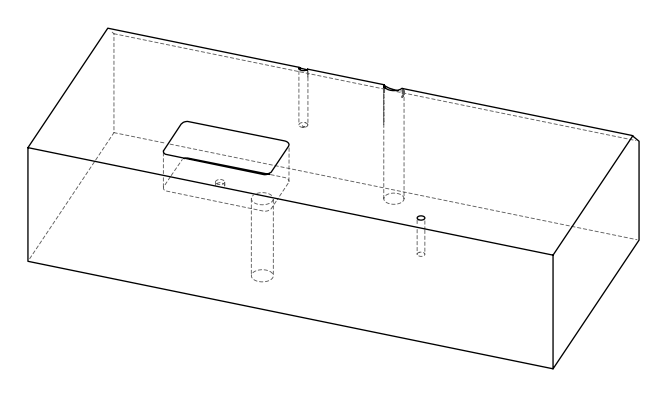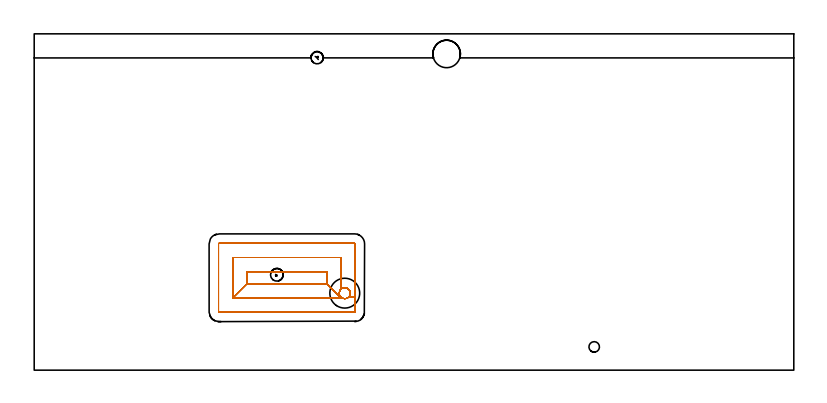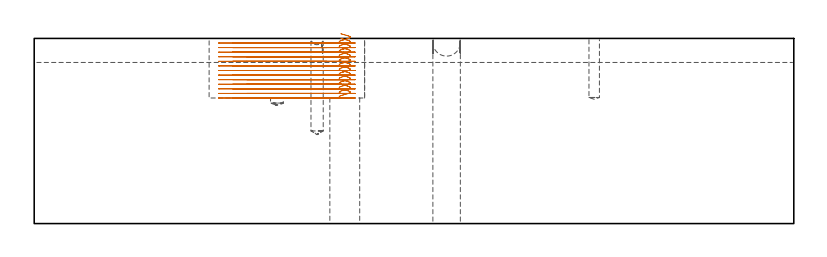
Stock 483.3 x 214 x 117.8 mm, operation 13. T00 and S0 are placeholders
(PLAN: 13 operations, 9 tool changes, 42.2 min)
(1 SPOT_DRILL | STEP1HOLE | NXT0321_9005460120000 | 0.05 min | 182 mm3)
(2 SPOT_DRILL_1 | STEP1POCKET | NXT0321_9005460120000 | 0.03 min | 0 mm3)
(3 SPOT_DRILL_2 | STEP1POCKET_1 | NXT0321_9005460120000 | 0.03 min | 0 mm3)
(4 SPOT_DRILL_3 | STEP1POCKET_2 | NXT0321_9005460120000 | 0.04 min | 4150 mm3)
(5 DRILL_BLIND_HOLE_INTO_CENTER | STEP1HOLE | NXT0301_038 | 0.05 min | 244 mm3)
(6 GUN_DRILL_THROUGH_HOLE | STEP1HOLE | UGT0307_003 | 0.6 min | 4143 mm3)
(7 SPADE_DRILL_TO_ENLARGE_THROUGH_HOLE | STEP1HOLE | UGT0306_008 | 0.5 min | 23699 mm3)
(8 INDEXABLE_INSERT_DRILL_THROUGH_HOLE_FROM_SOLID | STEP1HOLE_1 | NXT0302_009 | 0.34 min | 33330 mm3)
(9 DRILL_BLIND_HOLE_INTO_CENTER_1 | STEP1POCKET | UGT0301_197 | 0.25 min | 2824 mm3)
(10 DRILL_BLIND_HOLE_INTO_CENTER_2 | STEP1POCKET_1 | NXT0301_038 | 0.16 min | 1317 mm3)
(11 DRILL_BLIND_HOLE_INTO_CENTER_3 | STEP1POCKET_2 | NXT0301_052 | 0.04 min | 220 mm3)
(12 AREA_MILL | FG_CHAMFER_SURFACE | UGT0205_001 | 23.31 min | 55731 mm3)
(13 MILL_RECTANGULAR_POCKET | POCKET_RECTANGULAR_STRAIGHT | NXT0201_011 | Follow Part, ap 3, ae 75% | 16.77 min | 193057 mm3)
(TOOL NXT0321_9005460120000 | NC Spot Drill, 142deg, 12mm, Carbide, Uncoated | D12 PA142 FL30 Z2)
(TOOL NXT0301_038 | Carbide Drill 6.7mm [860.1-0670-034A1-MM 2214] | D6.7 PA140 FL53 Z2)
(TOOL UGT0307_003 | Gun Drill 7 mm | D7 PA130 FL24 Z1)
(TOOL UGT0306_008 | Spade Drill 17.5mm | D17.5 PA132 FL10 Z2)
(TOOL NXT0302_009 | Index. Insert Drill 19mm [880-D1900L25-05] | D19 PA176 FL95 Z2)
(TOOL UGT0301_197 | Twist Drill 7.8 mm | D7.8 PA118 FL73 Z2)
(TOOL NXT0301_052 | Carbide Drill 8.1mm [860.1-0810-024A1-MM 2214] | D8.1 PA140 FL47 Z2)
(TOOL UGT0205_001 | Chamfer Mill 20 x 3 x 45 deg. | D20 FL50 Z2)
(TOOL NXT0201_011 | ENDMILL 12mm [2P460-1200-NA 1630] | D12 FL38 Z6)
(OP 13 MILL_RECTANGULAR_POCKET)
G17 G21 G94 G90
T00 M6
G54
G17 G0 G90 X195.113 Y51.449 S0 M3
G43 Z127.8 H1
Z120.8
G94 G1 X195.301 Y51.623 Z120.731 F250.
X195.74 Y51.959 Z120.583
X196.241 Y52.227 Z120.431
X196.926 Y52.432 Z120.239
X197.639 Y52.497 Z120.047
X198.35 Y52.417 Z119.856
X199.03 Y52.197 Z119.664
X199.265 Y52.072 Z119.593
X199.476 Y51.952 Z119.528
X199.707 Y51.795 Z119.453
X200.175 Y51.362 Z119.282
X200.566 Y50.858 Z119.111
X200.703 Y50.611 Z119.035
X200.824 Y50.37 Z118.963
X200.994 Y49.851 Z118.817
X201.084 Y49.313 Z118.671
X201.093 Y48.768 Z118.525
X201.058 Y48.501 Z118.452
X201.033 Y48.319 Z118.403
X200.991 Y48.14 Z118.354
X200.919 Y47.878 Z118.281
X200.686 Y47.353 Z118.127
X200.375 Y46.871 Z117.974
X199.993 Y46.443 Z117.82
X199.777 Y46.263 Z117.745
X199.565 Y46.1 Z117.673
X198.974 Y45.784 Z117.493
X198.335 Y45.584 Z117.314
X197.67 Y45.505 Z117.134
X197.002 Y45.552 Z116.955
X196.741 Y45.615 Z116.883
X196.485 Y45.681 Z116.812
X195.89 Y45.947 Z116.638
X195.354 Y46.318 Z116.463
X194.896 Y46.781 Z116.288
X194.531 Y47.321 Z116.114
X194.273 Y47.919 Z115.939
X194.129 Y48.554 Z115.765
X194.105 Y49.206 Z115.59
X194.14 Y49.468 Z115.519
X194.176 Y49.731 Z115.448
X194.357 Y50.316 Z115.284
X194.637 Y50.861 Z115.12
X195.008 Y51.349 Z114.956
X195.2 Y51.531 Z114.885
Y71.7 F500.
X126.3
Y45.9
X135.3 Y54.9
X186.2
Y62.7
X135.3
Y54.9
X126.3 Y45.9
X195.2
Y46.469
G3 X196.741 Y45.615 R3.505
X199.784 Y46.269 R3.582
X200.006 Y46.469 R3.705
G1 X204.2
Y80.4
G3 X203.9 Y80.7 R0.3
G1 X117.6
G3 X117.3 Y80.4 R0.3
G1 Y37.2
G3 X117.6 Y36.9 R0.3
G1 X203.9
G3 X204.2 Y37.2 R0.3
G1 Y46.469
Y47.469
G0 X195.114 Y51.449 Z117.885
G1 X195.301 Y51.623 Z117.816 F250.
X195.74 Y51.959 Z117.668
X195.967 Y52.099 Z117.596
X196.553 Y52.339 Z117.427
X197.172 Y52.471 Z117.257
X197.804 Y52.491 Z117.088
X198.431 Y52.399 Z116.918
X199.03 Y52.197 Z116.749
X199.588 Y51.876 Z116.576
X199.694 Y51.793 Z116.54
X199.914 Y51.621 Z116.465
X200.265 Y51.259 Z116.33
X200.568 Y50.855 Z116.195
X200.703 Y50.611 Z116.12
X200.824 Y50.37 Z116.048
X201.021 Y49.732 Z115.869
X201.098 Y49.069 Z115.69
X201.053 Y48.403 Z115.511
X200.991 Y48.14 Z115.439
X200.919 Y47.878 Z115.366
X200.686 Y47.353 Z115.212
X200.375 Y46.871 Z115.058
X199.993 Y46.443 Z114.905
X199.784 Y46.269 Z114.832
X199.572 Y46.104 Z114.76
X198.98 Y45.786 Z114.58
X198.339 Y45.584 Z114.4
X197.672 Y45.505 Z114.22
X197.002 Y45.552 Z114.04
X196.741 Y45.615 Z113.968
X196.485 Y45.681 Z113.897
X195.89 Y45.947 Z113.722
X195.354 Y46.318 Z113.548
X194.896 Y46.781 Z113.373
X194.531 Y47.321 Z113.198
X194.273 Y47.919 Z113.024
X194.129 Y48.554 Z112.849
X194.105 Y49.206 Z112.675
X194.14 Y49.468 Z112.604
X194.176 Y49.731 Z112.533
X194.357 Y50.316 Z112.368
X194.637 Y50.861 Z112.204
X195.008 Y51.349 Z112.04
X195.2 Y51.531 Z111.969
Y71.7 F500.
X126.3
Y45.9
X135.3 Y54.9
X186.2
Y62.7
X135.3
Y54.9
X126.3 Y45.9
X195.2
Y46.469
G3 X196.741 Y45.615 R3.505
X199.784 Y46.269 R3.582
X200.006 Y46.469 R3.705
G1 X204.2
Y80.4
G3 X203.9 Y80.7 R0.3
G1 X117.6
G3 X117.3 Y80.4 R0.3
G1 Y37.2
G3 X117.6 Y36.9 R0.3
G1 X203.9
G3 X204.2 Y37.2 R0.3
G1 Y46.469
Y47.469
G0 X195.113 Y51.449 Z114.969
G1 X195.303 Y51.625 Z114.9 F250.
X195.74 Y51.959 Z114.752
X195.967 Y52.099 Z114.681
X196.553 Y52.339 Z114.511
X197.172 Y52.471 Z114.342
X197.804 Y52.491 Z114.172
X198.431 Y52.399 Z114.003
X199.03 Y52.197 Z113.833
X199.265 Y52.072 Z113.762
X199.476 Y51.951 Z113.697
X199.708 Y51.795 Z113.622
X200.176 Y51.36 Z113.45
X200.568 Y50.855 Z113.279
X200.703 Y50.611 Z113.204
X200.824 Y50.37 Z113.132
X201.021 Y49.732 Z112.953
X201.098 Y49.069 Z112.774
X201.053 Y48.403 Z112.595
X200.991 Y48.14 Z112.523
X200.919 Y47.878 Z112.45
X200.686 Y47.353 Z112.297
X200.375 Y46.871 Z112.143
X199.993 Y46.443 Z111.989
X199.784 Y46.269 Z111.916
X199.572 Y46.104 Z111.844
X198.98 Y45.786 Z111.664
X198.339 Y45.584 Z111.484
X197.672 Y45.505 Z111.304
X197.002 Y45.552 Z111.124
X196.741 Y45.615 Z111.052
X196.485 Y45.681 Z110.981
X195.89 Y45.947 Z110.807
X195.354 Y46.318 Z110.632
X194.896 Y46.781 Z110.458
X194.531 Y47.321 Z110.283
X194.273 Y47.919 Z110.108
X194.129 Y48.554 Z109.934
X194.105 Y49.206 Z109.759
X194.14 Y49.468 Z109.688
X194.176 Y49.731 Z109.617
X194.358 Y50.316 Z109.453
X194.638 Y50.86 Z109.289
X195.008 Y51.348 Z109.125
X195.2 Y51.531 Z109.054
Y71.7 F500.
X126.3
Y45.9
X135.3 Y54.9
X186.2
Y62.7
X135.3
Y54.9
X126.3 Y45.9
X195.2
Y46.469
G3 X196.741 Y45.615 R3.505
X199.784 Y46.269 R3.582
X200.005 Y46.469 R3.71
G1 X204.2
Y80.4
G3 X203.9 Y80.7 R0.3
G1 X117.6
G3 X117.3 Y80.4 R0.3
G1 Y37.2
G3 X117.6 Y36.9 R0.3
G1 X203.9
G3 X204.2 Y37.2 R0.3
G1 Y46.469
Y47.469
G0 X195.113 Y51.449 Z112.054
G1 X195.303 Y51.625 Z111.984 F250.
X195.74 Y51.959 Z111.837
X195.967 Y52.099 Z111.765
X196.553 Y52.339 Z111.596
X197.172 Y52.471 Z111.426
X197.804 Y52.491 Z111.257
X198.431 Y52.399 Z111.087
X199.03 Y52.197 Z110.918
X199.265 Y52.072 Z110.846
X199.477 Y51.951 Z110.781
X199.708 Y51.795 Z110.706
X200.177 Y51.361 Z110.535
X200.568 Y50.855 Z110.364
X200.703 Y50.611 Z110.289
X200.824 Y50.37 Z110.217
X201.021 Y49.732 Z110.038
X201.098 Y49.069 Z109.859
X201.053 Y48.403 Z109.68
X200.991 Y48.14 Z109.608
X200.919 Y47.878 Z109.535
X200.686 Y47.353 Z109.381
X200.375 Y46.871 Z109.227
X199.993 Y46.443 Z109.074
X199.784 Y46.269 Z109.001
X199.572 Y46.104 Z108.929
X198.98 Y45.786 Z108.749
X198.339 Y45.584 Z108.569
X197.672 Y45.505 Z108.389
X197.002 Y45.552 Z108.209
X196.741 Y45.615 Z108.137
X196.485 Y45.681 Z108.066
X195.89 Y45.947 Z107.891
X195.354 Y46.318 Z107.717
X194.896 Y46.781 Z107.542
X194.532 Y47.321 Z107.368
X194.273 Y47.919 Z107.193
X194.129 Y48.554 Z107.018
X194.105 Y49.205 Z106.844
X194.14 Y49.468 Z106.773
X194.176 Y49.731 Z106.702
X194.358 Y50.316 Z106.538
X194.638 Y50.86 Z106.374
X195.008 Y51.348 Z106.209
X195.2 Y51.531 Z106.138
Y71.7 F500.
X126.3
Y45.9
X195.2
X186.2 Y54.9
Y62.7
X135.3
Y54.9
X186.2
X195.2 Y45.9
Y46.469
G3 X196.741 Y45.615 R3.506
X199.784 Y46.269 R3.582
X200.006 Y46.469 R3.71
G1 X204.2
Y80.4
G3 X203.9 Y80.7 R0.3
G1 X117.6
G3 X117.3 Y80.4 R0.3
G1 Y37.2
G3 X117.6 Y36.9 R0.3
G1 X203.9
G3 X204.2 Y37.2 R0.3
G1 Y46.469
Y47.469
G0 X195.113 Y51.449 Z109.138
G1 X195.301 Y51.623 Z109.07 F250.
X195.74 Y51.959 Z108.922
X195.967 Y52.099 Z108.85
X196.553 Y52.339 Z108.681
X197.172 Y52.471 Z108.511
X197.804 Y52.491 Z108.341
X198.431 Y52.399 Z108.172
X199.03 Y52.197 Z108.002
X199.265 Y52.072 Z107.931
X199.476 Y51.952 Z107.866
X199.707 Y51.795 Z107.791
X200.176 Y51.361 Z107.62
X200.568 Y50.855 Z107.448
X200.703 Y50.611 Z107.374
X200.824 Y50.37 Z107.301
X201.021 Y49.732 Z107.123
X201.098 Y49.069 Z106.944
X201.053 Y48.403 Z106.765
X200.991 Y48.14 Z106.692
X200.919 Y47.878 Z106.619
X200.686 Y47.353 Z106.466
X200.375 Y46.871 Z106.312
X199.993 Y46.443 Z106.158
X199.784 Y46.269 Z106.085
X199.572 Y46.104 Z106.013
X198.98 Y45.786 Z105.833
X198.339 Y45.584 Z105.653
X197.672 Y45.505 Z105.473
X197.002 Y45.552 Z105.293
X196.741 Y45.615 Z105.221
X196.485 Y45.681 Z105.15
X195.89 Y45.947 Z104.976
X195.354 Y46.318 Z104.801
X194.896 Y46.781 Z104.627
X194.532 Y47.321 Z104.452
X194.273 Y47.919 Z104.278
X194.129 Y48.554 Z104.103
X194.105 Y49.205 Z103.929
X194.14 Y49.468 Z103.858
X194.176 Y49.731 Z103.786
X194.357 Y50.316 Z103.622
X194.637 Y50.861 Z103.458
X195.008 Y51.349 Z103.294
X195.2 Y51.531 Z103.223
Y71.7 F500.
X126.3
Y45.9
X135.3 Y54.9
X186.2
Y62.7
X135.3
Y54.9
X126.3 Y45.9
X195.2
Y46.469
G3 X196.741 Y45.615 R3.506
X199.784 Y46.269 R3.582
X200.006 Y46.469 R3.705
G1 X204.2
Y80.4
G3 X203.9 Y80.7 R0.3
G1 X117.6
G3 X117.3 Y80.4 R0.3
G1 Y37.2
G3 X117.6 Y36.9 R0.3
G1 X203.9
G3 X204.2 Y37.2 R0.3
G1 Y46.469
Y47.469
G0 X195.114 Y51.449 Z106.223
G1 X195.301 Y51.623 Z106.155 F250.
X195.74 Y51.959 Z106.006
X195.967 Y52.099 Z105.935
X196.553 Y52.339 Z105.765
X197.172 Y52.471 Z105.596
X197.804 Y52.491 Z105.426
X198.431 Y52.399 Z105.257
X199.03 Y52.197 Z105.087
X199.265 Y52.072 Z105.016
X199.476 Y51.952 Z104.951
X199.929 Y51.608 Z104.798
X200.272 Y51.252 Z104.666
X200.568 Y50.855 Z104.533
X200.703 Y50.611 Z104.458
X200.824 Y50.37 Z104.386
X201.021 Y49.732 Z104.207
X201.098 Y49.069 Z104.028
X201.053 Y48.403 Z103.849
X200.991 Y48.14 Z103.777
X200.919 Y47.878 Z103.704
X200.686 Y47.353 Z103.55
X200.375 Y46.871 Z103.397
X199.993 Y46.443 Z103.243
X199.784 Y46.269 Z103.17
X199.572 Y46.104 Z103.098
X198.98 Y45.786 Z102.918
X198.339 Y45.584 Z102.738
X197.672 Y45.505 Z102.558
X197.002 Y45.552 Z102.378
X196.741 Y45.615 Z102.306
X196.485 Y45.681 Z102.235
X195.89 Y45.947 Z102.061
X195.354 Y46.318 Z101.886
X194.896 Y46.781 Z101.711
X194.531 Y47.321 Z101.537
X194.273 Y47.919 Z101.362
X194.129 Y48.554 Z101.188
X194.105 Y49.206 Z101.013
X194.14 Y49.468 Z100.942
X194.176 Y49.731 Z100.871
X194.357 Y50.316 Z100.707
X194.637 Y50.861 Z100.543
X195.008 Y51.349 Z100.379
X195.2 Y51.531 Z100.308
Y71.7 F500.
X126.3
Y45.9
X135.3 Y54.9
X186.2
Y62.7
X135.3
Y54.9
X126.3 Y45.9
X195.2
Y46.469
G3 X196.741 Y45.615 R3.505
X199.784 Y46.269 R3.582
X200.006 Y46.469 R3.705
G1 X204.2
Y80.4
G3 X203.9 Y80.7 R0.3
G1 X117.6
G3 X117.3 Y80.4 R0.3
G1 Y37.2
G3 X117.6 Y36.9 R0.3
G1 X203.9
G3 X204.2 Y37.2 R0.3
G1 Y46.469
Y47.469
G0 X195.114 Y51.449 Z103.308
G1 X195.301 Y51.623 Z103.239 F250.
X195.74 Y51.959 Z103.091
X195.967 Y52.099 Z103.02
X196.553 Y52.339 Z102.85
X197.172 Y52.471 Z102.68
X197.804 Y52.491 Z102.511
X198.431 Y52.399 Z102.341
X199.03 Y52.197 Z102.172
X199.265 Y52.072 Z102.1
X199.476 Y51.951 Z102.035
X199.707 Y51.795 Z101.96
X200.176 Y51.361 Z101.789
X200.568 Y50.855 Z101.618
X200.703 Y50.611 Z101.543
X200.824 Y50.37 Z101.471
X201.021 Y49.732 Z101.292
X201.098 Y49.069 Z101.113
X201.053 Y48.403 Z100.934
X200.991 Y48.14 Z100.862
X200.919 Y47.878 Z100.789
X200.686 Y47.353 Z100.635
X200.375 Y46.871 Z100.481
X199.993 Y46.443 Z100.328
X199.784 Y46.269 Z100.255
X199.572 Y46.104 Z100.183
X198.98 Y45.786 Z100.003
X198.339 Y45.584 Z99.823
X197.672 Y45.505 Z99.643
X197.002 Y45.552 Z99.463
X196.741 Y45.615 Z99.391
X196.485 Y45.681 Z99.32
X195.89 Y45.947 Z99.145
X195.354 Y46.318 Z98.971
X194.896 Y46.781 Z98.796
X194.531 Y47.321 Z98.622
X194.273 Y47.919 Z98.447
X194.129 Y48.554 Z98.272
X194.105 Y49.206 Z98.098
X194.14 Y49.468 Z98.027
X194.176 Y49.731 Z97.956
X194.357 Y50.316 Z97.792
X194.637 Y50.861 Z97.627
X195.008 Y51.349 Z97.463
X195.2 Y51.531 Z97.392
Y71.7 F500.
X126.3
Y45.9
X195.2
X186.2 Y54.9
Y62.7
X135.3
Y54.9
X186.2
X195.2 Y45.9
Y46.469
G3 X196.741 Y45.615 R3.505
X199.784 Y46.269 R3.582
X200.006 Y46.469 R3.705
G1 X204.2
Y80.4
G3 X203.9 Y80.7 R0.3
G1 X117.6
G3 X117.3 Y80.4 R0.3
G1 Y37.2
G3 X117.6 Y36.9 R0.3
G1 X203.9
G3 X204.2 Y37.2 R0.3
G1 Y46.469
Y47.469
G0 X195.114 Y51.449 Z100.392
G1 X195.304 Y51.626 Z100.323 F250.
X195.74 Y51.959 Z100.176
X195.967 Y52.099 Z100.104
X196.553 Y52.339 Z99.935
X197.172 Y52.471 Z99.765
X197.804 Y52.491 Z99.595
X198.431 Y52.399 Z99.426
X199.03 Y52.197 Z99.256
X199.265 Y52.072 Z99.185
X199.476 Y51.951 Z99.12
X199.707 Y51.795 Z99.045
X200.029 Y51.513 Z98.931
X200.213 Y51.305 Z98.856
X200.398 Y51.096 Z98.781
X200.568 Y50.855 Z98.702
X200.703 Y50.611 Z98.628
X200.824 Y50.37 Z98.555
X201.021 Y49.732 Z98.376
X201.098 Y49.069 Z98.198
X201.053 Y48.403 Z98.019
X200.991 Y48.14 Z97.946
X200.919 Y47.878 Z97.873
X200.686 Y47.353 Z97.72
X200.375 Y46.871 Z97.566
X199.993 Y46.443 Z97.412
X199.784 Y46.269 Z97.339
X199.572 Y46.104 Z97.267
X198.98 Y45.786 Z97.087
X198.339 Y45.584 Z96.907
X197.672 Y45.505 Z96.727
X197.002 Y45.552 Z96.547
X196.741 Y45.615 Z96.475
X196.485 Y45.681 Z96.404
X195.89 Y45.947 Z96.23
X195.354 Y46.318 Z96.055
X194.896 Y46.781 Z95.881
X194.531 Y47.321 Z95.706
X194.273 Y47.919 Z95.531
X194.129 Y48.554 Z95.357
X194.105 Y49.206 Z95.182
X194.14 Y49.468 Z95.111
X194.176 Y49.731 Z95.04
X194.358 Y50.316 Z94.876
X194.638 Y50.86 Z94.712
X195.008 Y51.348 Z94.548
X195.2 Y51.531 Z94.477
Y71.7 F500.
X126.3
Y45.9
X195.2
X186.2 Y54.9
Y62.7
X135.3
Y54.9
X186.2
X195.2 Y45.9
Y46.469
G3 X196.741 Y45.615 R3.505
X199.784 Y46.269 R3.582
X200.006 Y46.469 R3.705
G1 X204.2
Y80.4
G3 X203.9 Y80.7 R0.3
G1 X117.6
G3 X117.3 Y80.4 R0.3
G1 Y37.2
G3 X117.6 Y36.9 R0.3
G1 X203.9
G3 X204.2 Y37.2 R0.3
G1 Y46.469
Y47.469
G0 X195.113 Y51.449 Z97.477
G1 X195.304 Y51.626 Z97.407 F250.
X195.74 Y51.959 Z97.26
X195.967 Y52.099 Z97.189
X196.553 Y52.339 Z97.019
X197.172 Y52.471 Z96.849
X197.804 Y52.491 Z96.68
X198.431 Y52.399 Z96.51
X199.03 Y52.197 Z96.341
X199.265 Y52.072 Z96.269
X199.477 Y51.951 Z96.204
X199.708 Y51.795 Z96.129
X200.177 Y51.361 Z95.958
X200.568 Y50.855 Z95.787
X200.703 Y50.611 Z95.712
X200.824 Y50.37 Z95.64
X201.021 Y49.732 Z95.461
X201.098 Y49.069 Z95.282
X201.053 Y48.403 Z95.103
X200.991 Y48.14 Z95.031
X200.919 Y47.878 Z94.958
X200.686 Y47.353 Z94.804
X200.375 Y46.871 Z94.65
X199.993 Y46.443 Z94.497
X199.784 Y46.269 Z94.424
X199.572 Y46.104 Z94.352
X198.98 Y45.786 Z94.172
X198.339 Y45.584 Z93.992
X197.672 Y45.505 Z93.812
X197.002 Y45.552 Z93.632
X196.741 Y45.615 Z93.56
X196.485 Y45.681 Z93.489
X195.89 Y45.947 Z93.314
X195.354 Y46.318 Z93.14
X194.896 Y46.781 Z92.965
X194.532 Y47.321 Z92.791
X194.273 Y47.919 Z92.616
X194.129 Y48.554 Z92.441
X194.105 Y49.205 Z92.267
X194.14 Y49.468 Z92.196
X194.176 Y49.731 Z92.125
X194.358 Y50.316 Z91.961
X194.638 Y50.86 Z91.797
X195.008 Y51.348 Z91.633
X195.2 Y51.531 Z91.562
Y71.7 F500.
X126.3
Y45.9
X195.2
X186.2 Y54.9
Y62.7
X135.3
Y54.9
X186.2
X195.2 Y45.9
Y46.469
G3 X196.741 Y45.615 R3.505
X199.784 Y46.269 R3.582
X200.006 Y46.469 R3.705
G1 X204.2
Y80.4
G3 X203.9 Y80.7 R0.3
G1 X117.6
G3 X117.3 Y80.4 R0.3
G1 Y37.2
G3 X117.6 Y36.9 R0.3
G1 X203.9
G3 X204.2 Y37.2 R0.3
G1 Y46.469
Y47.469
G0 X195.113 Y51.449 Z94.562
G1 X195.301 Y51.623 Z94.493 F250.
X195.74 Y51.959 Z94.345
X195.967 Y52.099 Z94.273
X196.553 Y52.339 Z94.104
X197.172 Y52.471 Z93.934
X197.804 Y52.491 Z93.765
X198.431 Y52.399 Z93.595
X199.03 Y52.197 Z93.425
X199.265 Y52.072 Z93.354
X199.476 Y51.952 Z93.289
X199.707 Y51.796 Z93.214
X200.176 Y51.361 Z93.043
X200.568 Y50.855 Z92.872
X200.703 Y50.611 Z92.797
X200.824 Y50.37 Z92.725
X201.021 Y49.732 Z92.546
X201.098 Y49.069 Z92.367
X201.053 Y48.403 Z92.188
X200.991 Y48.14 Z92.116
X200.919 Y47.878 Z92.043
X200.686 Y47.353 Z91.889
X200.375 Y46.871 Z91.735
X199.993 Y46.443 Z91.581
X199.784 Y46.269 Z91.508
X199.572 Y46.104 Z91.437
X198.98 Y45.786 Z91.257
X198.339 Y45.584 Z91.077
X197.672 Y45.505 Z90.896
X197.002 Y45.552 Z90.716
X196.741 Y45.615 Z90.645
X196.485 Y45.681 Z90.574
X195.89 Y45.947 Z90.399
X195.354 Y46.318 Z90.225
X194.896 Y46.781 Z90.05
X194.532 Y47.321 Z89.875
X194.273 Y47.919 Z89.701
X194.129 Y48.554 Z89.526
X194.105 Y49.205 Z89.352
X194.14 Y49.468 Z89.281
X194.176 Y49.731 Z89.21
X194.357 Y50.316 Z89.045
X194.637 Y50.861 Z88.881
X195.008 Y51.349 Z88.717
X195.2 Y51.531 Z88.646
Y71.7 F500.
X126.3
Y45.9
X195.2
X186.2 Y54.9
Y62.7
X135.3
Y54.9
X186.2
X195.2 Y45.9
Y46.469
G3 X196.741 Y45.615 R3.505
X199.784 Y46.269 R3.582
X200.006 Y46.469 R3.705
G1 X204.2
Y80.4
G3 X203.9 Y80.7 R0.3
G1 X117.6
G3 X117.3 Y80.4 R0.3
G1 Y37.2
G3 X117.6 Y36.9 R0.3
G1 X203.9
G3 X204.2 Y37.2 R0.3
G1 Y46.469
Y47.469
G0 X195.114 Y51.449 Z91.646
G1 X195.301 Y51.623 Z91.578 F250.
X195.74 Y51.959 Z91.429
X195.967 Y52.099 Z91.358
X196.553 Y52.339 Z91.188
X197.172 Y52.471 Z91.019
X197.804 Y52.491 Z90.849
X198.431 Y52.399 Z90.68
X199.03 Y52.197 Z90.51
X199.265 Y52.072 Z90.439
X199.476 Y51.952 Z90.374
X199.927 Y51.609 Z90.222
X200.272 Y51.252 Z90.089
X200.568 Y50.855 Z89.956
X200.703 Y50.611 Z89.882
X200.824 Y50.37 Z89.809
X201.021 Y49.732 Z89.63
X201.098 Y49.069 Z89.451
X201.053 Y48.403 Z89.273
X200.991 Y48.14 Z89.2
X200.919 Y47.878 Z89.127
X200.686 Y47.353 Z88.974
X200.375 Y46.871 Z88.82
X199.993 Y46.443 Z88.666
X199.784 Y46.269 Z88.593
X199.572 Y46.104 Z88.521
X198.98 Y45.786 Z88.341
X198.339 Y45.584 Z88.161
X197.672 Y45.505 Z87.981
X197.002 Y45.552 Z87.801
X196.741 Y45.615 Z87.729
X196.485 Y45.681 Z87.658
X195.89 Y45.947 Z87.484
X195.354 Y46.318 Z87.309
X194.896 Y46.781 Z87.135
X194.531 Y47.321 Z86.96
X194.273 Y47.919 Z86.785
X194.129 Y48.554 Z86.611
X194.105 Y49.206 Z86.436
X194.14 Y49.468 Z86.365
X194.176 Y49.731 Z86.294
X194.357 Y50.316 Z86.13
X194.637 Y50.861 Z85.966
X195.008 Y51.349 Z85.802
X195.2 Y51.531 Z85.731
Y71.7 F500.
X126.3
Y45.9
X195.2
X186.2 Y54.9
Y62.7
X135.3
Y54.9
X186.2
X195.2 Y45.9
Y46.469
G3 X196.741 Y45.615 R3.505
X199.784 Y46.269 R3.582
X200.006 Y46.469 R3.705
G1 X204.2
Y80.4
G3 X203.9 Y80.7 R0.3
G1 X117.6
G3 X117.3 Y80.4 R0.3
G1 Y37.2
G3 X117.6 Y36.9 R0.3
G1 X203.9
G3 X204.2 Y37.2 R0.3
G1 Y46.469
Y47.469
G0 X195.114 Y51.449 Z88.731
G1 X195.301 Y51.623 Z88.662 F250.
X195.74 Y51.959 Z88.514
X195.967 Y52.099 Z88.443
X196.553 Y52.339 Z88.273
X197.172 Y52.471 Z88.103
X197.804 Y52.491 Z87.934
X198.431 Y52.399 Z87.764
X199.03 Y52.197 Z87.595
X199.265 Y52.072 Z87.523
X199.476 Y51.951 Z87.458
X199.936 Y51.601 Z87.303
X200.275 Y51.248 Z87.172
X200.568 Y50.855 Z87.041
X200.703 Y50.611 Z86.966
X200.824 Y50.37 Z86.894
X201.021 Y49.732 Z86.715
X201.098 Y49.069 Z86.536
X201.053 Y48.403 Z86.357
X200.991 Y48.14 Z86.285
X200.919 Y47.878 Z86.212
X200.686 Y47.353 Z86.058
X200.375 Y46.871 Z85.904
X199.993 Y46.443 Z85.751
X199.784 Y46.269 Z85.678
X199.572 Y46.104 Z85.606
X198.98 Y45.786 Z85.426
X198.339 Y45.584 Z85.246
X197.672 Y45.505 Z85.066
X197.002 Y45.552 Z84.886
X196.741 Y45.615 Z84.814
X196.485 Y45.681 Z84.743
X195.89 Y45.947 Z84.568
X195.354 Y46.318 Z84.394
X194.896 Y46.781 Z84.219
X194.531 Y47.321 Z84.045
X194.273 Y47.919 Z83.87
X194.129 Y48.554 Z83.695
X194.105 Y49.206 Z83.521
X194.14 Y49.468 Z83.45
X194.176 Y49.731 Z83.379
X194.357 Y50.316 Z83.215
X194.637 Y50.861 Z83.051
X195.008 Y51.349 Z82.886
X195.2 Y51.531 Z82.815
Y71.7 F500.
X126.3
Y45.9
X195.2
X186.2 Y54.9
Y62.7
X135.3
Y54.9
X186.2
X195.2 Y45.9
Y46.469
G3 X196.741 Y45.615 R3.505
X199.784 Y46.269 R3.582
X200.006 Y46.469 R3.705
G1 X204.2
Y80.4
G3 X203.9 Y80.7 R0.3
G1 X117.6
G3 X117.3 Y80.4 R0.3
G1 Y37.2
G3 X117.6 Y36.9 R0.3
G1 X203.9
G3 X204.2 Y37.2 R0.3
G1 Y46.469
Y47.469
G0 X195.114 Y51.449 Z85.815
G1 X195.301 Y51.623 Z85.747 F250.
X195.74 Y51.959 Z85.599
X195.967 Y52.099 Z85.527
X196.553 Y52.339 Z85.358
X197.172 Y52.471 Z85.188
X197.804 Y52.491 Z85.018
X198.431 Y52.399 Z84.849
X199.03 Y52.197 Z84.679
X199.265 Y52.072 Z84.608
X199.476 Y51.951 Z84.543
X199.708 Y51.795 Z84.468
X200.176 Y51.36 Z84.297
X200.568 Y50.855 Z84.125
X200.703 Y50.611 Z84.051
X200.824 Y50.37 Z83.978
X201.021 Y49.732 Z83.8
X201.098 Y49.069 Z83.621
X201.053 Y48.403 Z83.442
X200.991 Y48.14 Z83.37
X200.919 Y47.878 Z83.297
X200.686 Y47.353 Z83.143
X200.375 Y46.871 Z82.989
X199.993 Y46.443 Z82.835
X199.784 Y46.269 Z82.762
X199.572 Y46.104 Z82.691
X198.98 Y45.786 Z82.51
X198.339 Y45.584 Z82.33
X197.672 Y45.505 Z82.15
X197.002 Y45.552 Z81.97
X196.741 Y45.615 Z81.899
X196.485 Y45.681 Z81.828
X195.89 Y45.947 Z81.653
X195.354 Y46.318 Z81.478
X194.896 Y46.781 Z81.304
X194.531 Y47.321 Z81.129
X194.273 Y47.919 Z80.955
X194.129 Y48.554 Z80.78
X194.105 Y49.206 Z80.605
X194.14 Y49.468 Z80.534
X194.176 Y49.731 Z80.463
X194.358 Y50.316 Z80.299
X194.638 Y50.86 Z80.135
X195.008 Y51.348 Z79.971
X195.2 Y51.531 Z79.9
Y71.7 F500.
X126.3
Y45.9
X195.2
X186.2 Y54.9
Y62.7
X135.3
Y54.9
X186.2
X195.2 Y45.9
Y46.469
G3 X196.741 Y45.615 R3.505
X199.784 Y46.269 R3.582
X200.006 Y46.469 R3.705
G1 X204.2
Y80.4
G3 X203.9 Y80.7 R0.3
G1 X117.6
G3 X117.3 Y80.4 R0.3
G1 Y37.2
G3 X117.6 Y36.9 R0.3
G1 X203.9
G3 X204.2 Y37.2 R0.3
G1 Y46.469
Y47.469
G0 Z127.8
M5
M2
